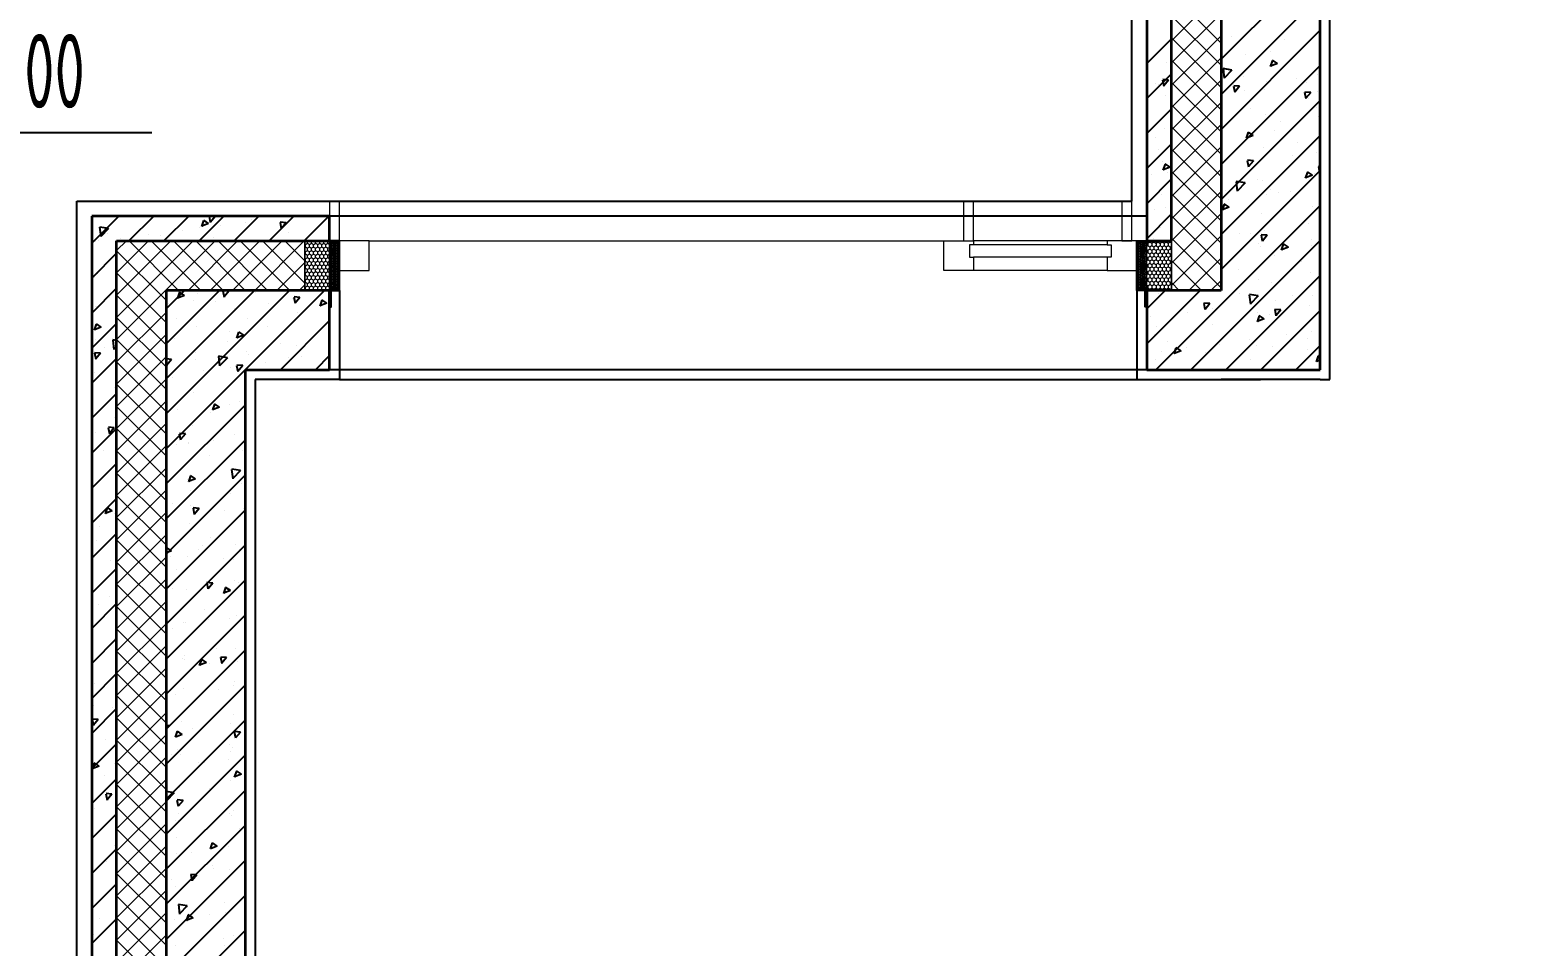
# Model space of a CAD drawing. Header units: inches. Extents: x 143994 to 247866, y 243815 to 272761.
# Drawn here: x 215733 to 218740, y 258982 to 260832 of the extents above; entities that cross this region are included whole.
import ezdxf

# ---------------------------------------------------------------- set-up
doc = ezdxf.new("R2010")
doc.units = ezdxf.units.IN
doc.header["$LTSCALE"] = 1000
doc.header["$MEASUREMENT"] = 0
for name, color, linetype in [('0-建筑1F', 127, 'Continuous'), ('00污水标注', 130, 'Continuous'), ('A-S-face(建筑粉刷线)', 136, 'Continuous'), ('A-Wall-Patn', 255, 'Continuous'), ('PUB_HATCH', 8, 'Continuous')]:
    doc.layers.add(name, color=color, linetype=linetype)
for name, color, linetype, lineweight in [('A-M-Stone', 11, 'Continuous', 15), ('A-Wall', 254, 'Continuous', 35), ('MQ-HZ幕墙绘制', 6, 'Continuous', 13), ('W-保温层', 8, 'Continuous', 13)]:
    doc.layers.add(name, color=color, linetype=linetype, lineweight=lineweight)
doc.styles.add('ECADI', font='hzs.shx', dxfattribs={"width": 0.7, "bigfont": 'hztxt.shx'})

# ---------------------------------------------------------------- blocks, each defined once
blk = doc.blocks.new('144')
at = {"layer": 'MQ-HZ幕墙绘制'}
h = blk.add_hatch(dxfattribs=at)
h.set_pattern_fill('HONEY', color=127, scale=3, angle=-270)
h.set_pattern_definition([(90, (-380789.947, 2375.5446), (-4.124445, 7.14375), [4.7625, -9.525]), (210, (-380789.947, 2375.5446), (-4.124446478, -7.143749147), [4.7625, -9.525]), (150, (-380789.947, 2375.5446), (-8.248891478, 8.53e-07), [-9.525, 4.7625])])
h.paths.add_polyline_path([(631786.9, -379850.3), (631786.9, -379750.3), (631736.9, -379750.3), (631736.9, -379850.3)])
h = blk.add_hatch(dxfattribs=at)
h.set_pattern_fill('HEX', color=127, angle=-360, style=0)
h.set_pattern_definition([(360, (-93.9555, 920.9595), (4e-16, 1.649778), [0.9525, -1.905]), (120, (-93.9555, 920.9595), (-1.4287496586, -0.824889), [0.9525, -1.905]), (60, (-93.003, 920.9595), (-1.4287496586, 0.824889), [0.9525, -1.905])])
h.paths.add_polyline_path([(631786.9, -379753.3), (631786.9, -379847.3), (631803.9, -379847.3), (631803.9, -379753.3)])
h = blk.add_hatch(dxfattribs=at)
h.set_pattern_fill('HEX', color=127, angle=-180, style=0)
h.set_pattern_definition([(180, (633530.8768, -380931.2389), (-6e-16, -1.649778), [0.9525, -1.905]), (300, (633530.8768, -380931.2389), (1.4287497, 0.824889), [0.9525, -1.905]), (240, (633529.9243, -380931.2389), (1.4287497, -0.824889), [0.9525, -1.905])])
h.paths.add_polyline_path([(633436.9, -379753.3), (633436.9, -379847.3), (633419.9, -379847.3), (633419.9, -379753.3)])
h = blk.add_hatch(dxfattribs=at)
h.set_pattern_fill('HONEY', color=127, scale=3, angle=-90)
h.set_pattern_definition([(270, (1014226.8684, -382385.824), (4.124445, -7.14375), [4.7625, -9.525]), (30, (1014226.8684, -382385.824), (4.12444648, 7.143749147), [4.7625, -9.525]), (330, (1014226.8684, -382385.824), (8.24889148, -8.53e-07), [-9.525, 4.7625])])
h.paths.add_polyline_path([(633436.9, -379850.3), (633436.9, -379750.3), (633486.9, -379750.3), (633486.9, -379850.3)])
at = {"layer": 'A-M-Stone', "color": 127}
for p, q in [((633406.9, -379670.3), (633406.9, -377080.3)), ((631276.9, -382530.3), (631276.9, -379670.3)), ((631276.9, -379670.3), (631786.9, -379670.3))]:
    blk.add_line(p, q, dxfattribs=at)
at = {"layer": 'A-S-face(建筑粉刷线)', "color": 127}
for p, q in [((633806.9, -380030.3), (633806.9, -377080.3)), ((631786.9, -380030.3), (631636.9, -380030.3)), ((631636.9, -380030.3), (631636.9, -381650.3)), ((633436.9, -380030.3), (633666.9, -380030.3)), ((633786.9, -380030.3), (633586.9, -380030.3)), ((633786.9, -380030.3), (633806.9, -380030.3))]:
    blk.add_line(p, q, dxfattribs=at)
for points in [[(631806.9, -379850.3), (631806.9, -380030.3), (631786.9, -380030.3)], [(633416.9, -379850.3), (633416.9, -380030.3), (633436.9, -380030.3)]]:
    blk.add_lwpolyline(points, dxfattribs=at)
at = {"layer": 'A-Wall', "color": 127}
for p, q in [((633436.9, -377080.3), (633436.9, -379750.3)), ((633486.9, -379750.3), (633486.9, -377080.3)), ((633586.9, -377080.3), (633586.9, -379850.3)), ((633786.9, -380010.3), (633786.9, -377080.3)), ((631786.9, -379700.3), (631306.9, -379700.3)), ((631306.9, -379700.3), (631306.9, -382530.3)), ((631786.9, -379750.3), (631786.9, -379700.3)), ((631356.9, -379750.3), (631786.9, -379750.3)), ((631356.9, -382530.3), (631356.9, -379750.3)), ((633436.9, -379750.3), (633486.9, -379750.3)), ((631456.9, -379850.3), (631456.9, -382530.3)), ((631786.9, -379850.3), (631456.9, -379850.3)), ((631786.9, -380010.3), (631786.9, -379850.3)), ((633586.9, -379850.3), (633436.9, -379850.3)), ((633436.9, -379850.3), (633436.9, -380010.3)), ((631616.9, -382530.3), (631616.9, -380010.3)), ((631616.9, -380010.3), (631786.9, -380010.3)), ((633436.9, -380010.3), (633786.9, -380010.3))]:
    blk.add_line(p, q, dxfattribs=at)
at = {"layer": 'MQ-HZ幕墙绘制', "color": 127}
for p, q in [((631806.9, -379670.3), (631786.9, -379670.3)), ((631786.9, -379670.3), (631786.9, -379750.3)), ((631806.9, -379750.3), (631806.9, -379670.3)), ((633086.9, -379670.3), (633066.9, -379670.3)), ((633066.9, -379670.3), (633066.9, -379750.3)), ((633086.9, -379750.3), (633086.9, -379670.3)), ((633406.9, -379670.3), (633386.9, -379670.3)), ((633386.9, -379670.3), (633386.9, -379750.3)), ((633406.9, -379750.3), (633406.9, -379670.3)), ((631786.9, -379750.3), (631806.9, -379750.3)), ((631866.9, -379750.3), (631806.9, -379750.3)), ((631806.9, -379750.3), (631806.9, -379810.3)), ((631866.9, -379750.3), (633056.9, -379750.3)), ((631866.9, -379810.3), (631866.9, -379750.3)), ((633026.9, -379810.3), (633026.9, -379750.3)), ((633026.9, -379750.3), (633086.9, -379750.3)), ((633066.9, -379750.3), (633086.9, -379750.3)), ((633086.9, -379758.3), (633078.9, -379758.3)), ((633078.9, -379758.3), (633078.9, -379783.3)), ((633356.9, -379750.3), (633086.9, -379750.3)), ((633086.9, -379750.3), (633086.9, -379758.3)), ((633356.9, -379758.3), (633086.9, -379758.3)), ((633416.9, -379750.3), (633356.9, -379750.3)), ((633356.9, -379750.3), (633356.9, -379758.3)), ((633356.9, -379758.3), (633364.9, -379758.3)), ((633364.9, -379758.3), (633364.9, -379783.3)), ((633386.9, -379750.3), (633406.9, -379750.3)), ((633416.9, -379810.3), (633416.9, -379750.3)), ((633078.9, -379783.3), (633086.9, -379783.3)), ((633356.9, -379783.3), (633086.9, -379783.3)), ((633086.9, -379783.3), (633086.9, -379810.3)), ((633364.9, -379783.3), (633356.9, -379783.3)), ((633356.9, -379783.3), (633356.9, -379810.3)), ((631806.9, -379810.3), (631866.9, -379810.3)), ((633086.9, -379810.3), (633026.9, -379810.3)), ((633356.9, -379810.3), (633086.9, -379810.3)), ((633356.9, -379810.3), (633416.9, -379810.3))]:
    blk.add_line(p, q, dxfattribs=at)
blk.add_lwpolyline([(631806.9, -379670.3), (633066.9, -379670.3)], dxfattribs=at)
for points in [[(631786.9, -379850.3), (631786.9, -379750.3), (631736.9, -379750.3), (631736.9, -379850.3)], [(633436.9, -379850.3), (633436.9, -379750.3), (633486.9, -379750.3), (633486.9, -379850.3)]]:
    blk.add_lwpolyline(points, close=True, dxfattribs=at)
at = {"layer": 'MQ-HZ幕墙绘制', "color": 127, "lineweight": -3}
for points in [[(631806.9, -379850.3), (631806.9, -379750.3), (631789.9, -379750.3), (631789.9, -379750.3), (631786.9, -379750.3), (631786.9, -379753.3), (631803.9, -379753.3), (631803.9, -379847.3), (631786.9, -379847.3), (631786.9, -379883.3), (631789.9, -379883.3), (631789.9, -379850.3), (631806.9, -379850.3)], [(633416.9, -379850.3), (633416.9, -379750.3), (633433.9, -379750.3), (633433.9, -379750.3), (633436.9, -379750.3), (633436.9, -379753.3), (633419.9, -379753.3), (633419.9, -379847.3), (633436.9, -379847.3), (633436.9, -379883.3), (633433.9, -379883.3), (633433.9, -379850.3), (633416.9, -379850.3)]]:
    blk.add_lwpolyline(points, dxfattribs=at)
at = {"layer": 'PUB_HATCH', "color": 127, "linetype": 'Continuous'}
for p, q in [((633786.9, -379183.7), (633586.9, -379383.7)), ((633786.9, -379254.4), (633586.9, -379454.4)), ((633486.9, -379342.3), (633436.9, -379392.3)), ((633786.9, -379325.1), (633586.9, -379525.1)), ((633607.4, -379338.2), (633607.4, -379338.2)), ((633714.1, -379342.7), (633714.1, -379342.7)), ((633636.1, -379374.8), (633636.1, -379374.8)), ((633680.5, -379362.7), (633680.5, -379362.7)), ((633686.2, -379368.2), (633686.2, -379368.2)), ((633784.4, -379347.7), (633784.4, -379347.7)), ((633476.8, -379389.6), (633476.8, -379389.6)), ((633786.9, -379395.9), (633586.9, -379595.9)), ((633590.9, -379402.9), (633593.2, -379421.9)), ((633609, -379405.3), (633591.2, -379402.5)), ((633609, -379405.3), (633593.5, -379421.5)), ((633690.5, -379386), (633686.4, -379398.1)), ((633700.7, -379392.2), (633686.7, -379397.6)), ((633686.9, -379392.7), (633686.9, -379392.7)), ((633700.7, -379392.2), (633690.8, -379385.5)), ((633486.9, -379413), (633436.9, -379463)), ((633453.6, -379432.8), (633453.6, -379432.8)), ((633460.8, -379435.4), (633460.8, -379435.4)), ((633468.8, -379425.1), (633471.1, -379437.6)), ((633481.1, -379425.6), (633469.1, -379424.6)), ((633481.1, -379425.6), (633471.4, -379437.1)), ((633624.5, -379438.2), (633612.6, -379437.1)), ((633632.2, -379417.5), (633632.2, -379417.5)), ((633678.1, -379429.3), (633678.1, -379429.3)), ((633738.9, -379422), (633738.9, -379422)), ((633759.8, -379430.4), (633759.8, -379430.4)), ((633782, -379414.3), (633782, -379414.3)), ((633474.4, -379456.2), (633474.4, -379456.2)), ((633786.9, -379466.6), (633586.9, -379666.6)), ((633612.3, -379437.6), (633614.6, -379450.2)), ((633624.5, -379438.2), (633614.9, -379449.7)), ((633633.5, -379447.1), (633633.5, -379447.1)), ((633674.3, -379444.4), (633674.3, -379444.4)), ((633755.7, -379450.2), (633758, -379462.7)), ((633768, -379450.7), (633756, -379449.7)), ((633768, -379450.7), (633758.3, -379462.2)), ((633763.2, -379462.7), (633763.2, -379462.7)), ((633781.1, -379448.9), (633781.1, -379448.9)), ((633486.9, -379483.7), (633436.9, -379533.7)), ((633646.6, -379482.7), (633646.6, -379482.7)), ((633675.7, -379495.9), (633675.7, -379495.9)), ((633779.6, -379480.9), (633779.6, -379480.9)), ((633472, -379522.8), (633472, -379522.8)), ((633694.5, -379526.7), (633694.5, -379526.7)), ((633707.2, -379509.3), (633707.2, -379509.3)), ((633783, -379499.3), (633783, -379499.3)), ((633486.9, -379554.4), (633436.9, -379604.4)), ((633455.1, -379542.5), (633455.1, -379542.5)), ((633786.9, -379537.3), (633586.9, -379737.3)), ((633635.4, -379546.6), (633635.4, -379546.6)), ((633641.8, -379531), (633637.8, -379543.1)), ((633652.1, -379537.2), (633638.1, -379542.6)), ((633652.1, -379537.2), (633642.1, -379530.5)), ((633742.1, -379551.1), (633742.1, -379551.1)), ((633777.1, -379547.5), (633777.1, -379547.5)), ((633461.3, -379566.7), (633461.3, -379566.7)), ((633652.3, -379588.6), (633640.3, -379587.6)), ((633673.3, -379562.5), (633673.3, -379562.5)), ((633730.4, -379578.2), (633730.4, -379578.2)), ((633780.4, -379571.6), (633780.4, -379571.6)), ((633446.7, -379616.9), (633446.7, -379616.9)), ((633469.5, -379589.3), (633469.5, -379589.3)), ((633473.8, -379595.5), (633469.7, -379607.6)), ((633484, -379601.7), (633470, -379607.1)), ((633484, -379601.7), (633474.1, -379595)), ((633478.2, -379611.4), (633478.2, -379611.4)), ((633786.9, -379608), (633586.9, -379808)), ((633640, -379588.1), (633642.3, -379600.6)), ((633652.3, -379588.6), (633642.6, -379600.1)), ((633654.6, -379588.2), (633654.6, -379588.2)), ((633761.2, -379611.5), (633757.1, -379623.6)), ((633771.4, -379617.8), (633761.5, -379611.1)), ((633774.7, -379614), (633774.7, -379614)), ((633783.5, -379600.6), (633785.8, -379613.1)), ((633786.9, -379600.4), (633783.8, -379600.1)), ((633786.9, -379611.7), (633786.1, -379612.7)), ((633486.9, -379625.1), (633436.9, -379675.1)), ((633617.5, -379630.8), (633619.7, -379649.8)), ((633635.6, -379633.2), (633617.8, -379630.5)), ((633635.6, -379633.2), (633620, -379649.5)), ((633660.2, -379625.9), (633660.2, -379625.9)), ((633670.8, -379629), (633670.8, -379629)), ((633686.3, -379646), (633686.3, -379646)), ((633771.4, -379617.8), (633757.4, -379623.1)), ((633766.9, -379630.4), (633766.9, -379630.4)), ((633467.1, -379655.9), (633467.1, -379655.9)), ((633593.2, -379676.1), (633589.1, -379688.1)), ((633603.4, -379682.3), (633593.5, -379675.6)), ((633595.6, -379648.3), (633595.6, -379648.3)), ((633602, -379667.1), (633602, -379667.1)), ((633677.8, -379657.1), (633677.8, -379657.1)), ((633702.4, -379652.8), (633702.4, -379652.8)), ((633727.8, -379650.5), (633727.8, -379650.5)), ((631361.2, -379700.3), (631306.9, -379754.5)), ((631431.9, -379700.3), (631381.9, -379750.3)), ((631402.5, -379700.3), (631402.6, -379700.7)), ((631502.6, -379700.3), (631452.6, -379750.3)), ((631573.3, -379700.3), (631523.3, -379750.3)), ((631543.8, -379700.7), (631546.1, -379713.2)), ((631556, -379701.2), (631545.1, -379700.3)), ((631556, -379701.2), (631546.4, -379712.7)), ((631644, -379700.3), (631594, -379750.3)), ((631628.9, -379707.5), (631628.9, -379707.5)), ((631714.7, -379700.3), (631664.7, -379750.3)), ((631785.4, -379700.3), (631735.4, -379750.3)), ((633486.9, -379695.9), (633436.9, -379745.9)), ((633453, -379686), (633453, -379686)), ((633786.9, -379678.7), (633455.3, -380010.3)), ((633475.7, -379683.7), (633475.7, -379683.7)), ((633603.4, -379682.3), (633589.4, -379687.6)), ((633668.4, -379695.6), (633668.4, -379695.6)), ((633772.3, -379680.6), (633772.3, -379680.6)), ((631322.6, -379722.5), (631324.8, -379741.5)), ((631340.7, -379724.9), (631322.9, -379722.2)), ((631340.7, -379724.9), (631325.1, -379741.2)), ((631339.4, -379735), (631339.4, -379735)), ((631422.3, -379736.5), (631422.3, -379736.5)), ((631490.7, -379729.2), (631490.7, -379729.2)), ((631525, -379722.5), (631525, -379722.5)), ((631532.5, -379709), (631528.5, -379721)), ((631542.8, -379715.2), (631528.8, -379720.6)), ((631542.8, -379715.2), (631532.8, -379708.5)), ((631566.5, -379719.2), (631566.5, -379719.2)), ((631616.5, -379712.6), (631616.5, -379712.6)), ((631687.2, -379713.2), (631689.5, -379725.8)), ((631699.4, -379713.8), (631687.5, -379712.7)), ((631699.4, -379713.8), (631689.8, -379725.3)), ((631704, -379733.1), (631704, -379733.1)), ((633464.7, -379722.5), (633464.7, -379722.5)), ((633625.1, -379736), (633625.1, -379736)), ((633646, -379736), (633646, -379736)), ((633675.2, -379729.4), (633675.2, -379729.4)), ((633762.7, -379716), (633762.7, -379716)), ((631314.3, -379752.4), (631314.3, -379752.4)), ((631321.3, -379749.4), (631321.3, -379749.4)), ((631364.4, -379745.8), (631364.4, -379745.8)), ((631446.2, -379739.5), (631446.2, -379739.5)), ((631552.9, -379744.1), (631552.9, -379744.1)), ((631659.7, -379748.6), (631659.7, -379748.6)), ((633449.9, -379745.9), (633449.9, -379745.9)), ((633786.9, -379749.4), (633526.1, -380010.3)), ((633663.4, -379755), (633663.4, -379755)), ((633666, -379762.2), (633666, -379762.2)), ((633667.8, -379738.5), (633670.1, -379751)), ((633680, -379739), (633668.1, -379738)), ((633680, -379739), (633670.4, -379750.5)), ((633712.5, -379756.6), (633708.5, -379768.7)), ((633722.8, -379762.8), (633708.8, -379768.2)), ((633722.8, -379762.8), (633712.8, -379756.1)), ((633769.8, -379747.2), (633769.8, -379747.2)), ((633770.2, -379759.5), (633770.2, -379759.5)), ((631356.9, -379775.2), (631306.9, -379825.2)), ((631354.1, -379793.1), (631354.1, -379793.1)), ((633693.9, -379779.9), (633693.9, -379779.9)), ((633748.9, -379791.7), (633748.9, -379791.7)), ((631311.8, -379824.7), (631311.8, -379824.7)), ((631318.9, -379815.9), (631318.9, -379815.9)), ((633786.9, -379820.1), (633596.8, -380010.3)), ((633622.6, -379808.3), (633622.6, -379808.3)), ((633767.4, -379813.8), (633767.4, -379813.8)), ((631356.9, -379846), (631306.9, -379896)), ((631776.9, -379850.3), (631456.9, -380170.2)), ((631706.2, -379850.3), (631456.9, -380099.5)), ((631635.4, -379850.3), (631456.9, -380028.8)), ((631564.7, -379850.3), (631456.9, -379958.1)), ((631494, -379850.3), (631456.9, -379887.4)), ((631483.9, -379854), (631479.8, -379866.1)), ((631494.1, -379860.2), (631484.1, -379853.5)), ((631520.1, -379855.6), (631520.1, -379855.6)), ((631571.5, -379851.1), (631573.8, -379863.7)), ((631583.7, -379851.7), (631571.8, -379850.6)), ((631583.7, -379851.7), (631574.1, -379863.2)), ((631637.6, -379853.7), (631637.6, -379853.7)), ((633544.6, -379850.3), (633436.9, -379958)), ((633473.9, -379850.3), (633436.9, -379887.3)), ((633459.8, -379855.7), (633459.8, -379855.7)), ((633516.9, -379852.1), (633516.9, -379852.1)), ((633623.6, -379856.6), (633623.6, -379856.6)), ((633663.5, -379828.8), (633663.5, -379828.8)), ((633688.2, -379834.3), (633688.2, -379834.3)), ((631313.9, -379883.2), (631313.9, -379883.2)), ((631316.4, -379882.5), (631316.4, -379882.5)), ((631342.6, -379864.1), (631342.6, -379864.1)), ((631461.2, -379877), (631461.2, -379877)), ((631494.1, -379860.2), (631480.1, -379865.6)), ((631511.3, -379870.4), (631511.3, -379870.4)), ((631556.1, -379873.1), (631556.1, -379873.1)), ((631595.1, -379887), (631595.1, -379887)), ((631662.9, -379877.6), (631662.9, -379877.6)), ((631711.7, -379867), (631711.7, -379867)), ((631715, -379863.7), (631717.3, -379876.2)), ((631727.2, -379864.2), (631715.2, -379863.2)), ((631727.2, -379864.2), (631717.6, -379875.7)), ((631771.3, -379870), (631767.2, -379882.1)), ((631781.5, -379876.2), (631767.5, -379881.6)), ((631769.7, -379882.1), (631769.7, -379882.1)), ((631781.5, -379876.2), (631771.6, -379869.5)), ((633552.1, -379876.4), (633554.4, -379888.9)), ((633564.3, -379876.9), (633552.4, -379875.9)), ((633564.3, -379876.9), (633554.7, -379888.4)), ((633570, -379887.2), (633570, -379887.2)), ((633644, -379858.8), (633646.2, -379877.7)), ((633662.1, -379861.2), (633644.3, -379858.4)), ((633662.1, -379861.2), (633646.5, -379877.4)), ((633696.3, -379870.5), (633696.3, -379870.5)), ((633730.4, -379861.1), (633730.4, -379861.1)), ((633765, -379880.4), (633765, -379880.4)), ((633772, -379860.6), (633772, -379860.6)), ((631356.9, -379916.7), (631306.9, -379966.7)), ((631326, -379924.7), (631316.1, -379918)), ((631478.4, -379907.1), (631478.4, -379907.1)), ((631621.6, -379907.2), (631621.6, -379907.2)), ((631786.9, -379910.9), (631687.6, -380010.3)), ((631710.8, -379916.1), (631710.8, -379916.1)), ((631722.6, -379894.4), (631722.6, -379894.4)), ((633444.2, -379903.7), (633444.2, -379903.7)), ((633519.9, -379893.8), (633519.9, -379893.8)), ((633558.4, -379909.4), (633558.4, -379909.4)), ((633663.9, -379901.6), (633659.8, -379913.7)), ((633674.1, -379907.8), (633660.1, -379913.2)), ((633661.1, -379895.4), (633661.1, -379895.4)), ((633674.1, -379907.8), (633664.2, -379901.1)), ((633786.9, -379890.8), (633667.5, -380010.3)), ((633685.7, -379899.2), (633685.7, -379899.2)), ((633695.5, -379888.9), (633697.8, -379901.5)), ((633707.8, -379889.5), (633695.8, -379888.4)), ((633707.8, -379889.5), (633698.1, -379901)), ((631315.8, -379918.5), (631311.8, -379930.6)), ((631326, -379924.7), (631312, -379930.1)), ((631474.2, -379947.9), (631474.2, -379947.9)), ((631517.7, -379922.2), (631517.7, -379922.2)), ((631585, -379932.6), (631585, -379932.6)), ((631603.2, -379934.5), (631599.2, -379946.6)), ((631613.5, -379940.7), (631599.5, -379946.1)), ((631613.5, -379940.7), (631603.5, -379934)), ((631660.8, -379922.7), (631660.8, -379922.7)), ((633452.4, -379939.3), (633452.4, -379939.3)), ((633457.4, -379922.2), (633457.4, -379922.2)), ((633569.1, -379919.3), (633569.1, -379919.3)), ((633719.4, -379939.4), (633719.4, -379939.4)), ((633762.5, -379946.9), (633762.5, -379946.9)), ((633769.5, -379932.9), (633769.5, -379932.9)), ((631312.3, -379976.5), (631314.7, -379989)), ((631324.6, -379977), (631312.6, -379976)), ((631314, -379949.1), (631314, -379949.1)), ((631324.6, -379977), (631315, -379988.5)), ((631332.9, -379965.8), (631332.9, -379965.8)), ((631349.1, -379950.5), (631351.3, -379969.5)), ((631356.9, -379951.3), (631349.4, -379950.1)), ((631356.9, -379963.5), (631351.6, -379969.1)), ((631458.7, -379949.3), (631458.7, -379949.3)), ((631516.4, -379974.8), (631516.4, -379974.8)), ((631580.9, -379952.4), (631580.9, -379952.4)), ((631619.2, -379973.8), (631619.2, -379973.8)), ((631687.7, -379956.9), (631687.7, -379956.9)), ((631720.2, -379961), (631720.2, -379961)), ((631784.5, -379978.3), (631784.5, -379978.3)), ((633467.3, -379972.6), (633467.3, -379972.6)), ((633477.9, -379954.3), (633477.9, -379954.3)), ((633495.8, -379966.1), (633491.8, -379978.2)), ((633506.1, -379972.3), (633492.1, -379977.7)), ((633506.1, -379972.3), (633496.1, -379965.6)), ((633517.4, -379966.1), (633517.4, -379966.1)), ((633556, -379976), (633556, -379976)), ((633584.7, -379958.8), (633584.7, -379958.8)), ((633643.7, -379949.4), (633643.7, -379949.4)), ((633658.7, -379961.9), (633658.7, -379961.9)), ((633691.4, -379963.3), (633691.4, -379963.3)), ((633786.9, -379961.5), (633738.2, -380010.3)), ((633762.1, -379969.2), (633762.1, -379969.2)), ((631356.9, -379987.4), (631306.9, -380037.4)), ((631468, -379989.6), (631456.9, -379988.6)), ((631456.9, -379995.1), (631458.1, -380001.5)), ((631468, -379989.6), (631458.4, -380001)), ((631515.3, -379988.8), (631515.3, -379988.8)), ((631562.5, -379983.6), (631564.7, -380002.6)), ((631580.6, -379986), (631562.8, -379983.2)), ((631580.6, -379986), (631565, -380002.2)), ((631586.8, -380006.4), (631586.8, -380006.4)), ((631599.3, -380001.6), (631601.6, -380014.1)), ((631611.5, -380002.1), (631599.5, -380001.1)), ((631611.5, -380002.1), (631601.9, -380013.6)), ((631608.1, -380001.5), (631608.1, -380001.5)), ((631623.1, -379979.3), (631623.1, -379979.3)), ((631658.2, -379994.9), (631658.2, -379994.9)), ((631703.4, -379986.3), (631703.4, -379986.3)), ((631729.9, -379983.8), (631729.9, -379983.8)), ((631786.9, -379981.6), (631758.3, -380010.3)), ((633455, -379988.8), (633455, -379988.8)), ((633645.4, -379989.3), (633645.4, -379989.3)), ((633783.3, -379982.1), (633779.2, -379994.2)), ((633786.9, -379990.9), (633779.5, -379993.7)), ((633786.9, -379983.9), (633783.6, -379981.6)), ((631311.6, -380015.7), (631311.6, -380015.7)), ((631356, -380034.7), (631356, -380034.7)), ((631470.2, -380026.4), (631470.2, -380026.4)), ((631532.4, -380011.5), (631532.4, -380011.5)), ((633528.8, -380009.3), (633528.8, -380009.3)), ((631356.9, -380058.1), (631306.9, -380108.1)), ((631353.5, -380046.4), (631353.5, -380046.4)), ((631512.9, -380055.4), (631512.9, -380055.4)), ((631616.7, -380040.4), (631616.7, -380040.4)), ((631309.1, -380082.2), (631309.1, -380082.2)), ((631616.9, -380080.9), (631456.9, -380240.9)), ((631477.4, -380077), (631477.4, -380077)), ((631479.8, -380090.4), (631479.8, -380090.4)), ((631546.6, -380096.4), (631546.6, -380096.4)), ((631554.6, -380079.5), (631550.5, -380091.6)), ((631564.8, -380085.8), (631550.8, -380091.1)), ((631564.8, -380085.8), (631554.9, -380079.1)), ((631555.5, -380080.4), (631555.5, -380080.4)), ((631584.2, -380081.5), (631584.2, -380081.5)), ((631605.6, -380073.8), (631605.6, -380073.8)), ((631356.9, -380128.8), (631306.9, -380178.8)), ((631340.1, -380126.9), (631342.4, -380139.4)), ((631352.3, -380127.4), (631340.4, -380126.4)), ((631352.3, -380127.4), (631342.7, -380138.9)), ((631353.5, -380107), (631353.5, -380107)), ((631510.4, -380121.9), (631510.4, -380121.9)), ((631614.3, -380106.9), (631614.3, -380106.9)), ((631313.3, -380136.4), (631313.3, -380136.4)), ((631616.9, -380151.6), (631456.9, -380311.6)), ((631483.5, -380139.4), (631485.9, -380152)), ((631495.8, -380140), (631483.8, -380138.9)), ((631495.8, -380140), (631486.2, -380151.5)), ((631502.2, -380156.3), (631502.2, -380156.3)), ((631553, -380152.7), (631553, -380152.7)), ((631594.5, -380140.3), (631594.5, -380140.3)), ((631330.9, -380174.1), (631330.9, -380174.1)), ((631477.8, -380160.3), (631477.8, -380160.3)), ((631502.9, -380159.3), (631502.9, -380159.3)), ((631508, -380188.5), (631508, -380188.5)), ((631544.4, -380183.2), (631544.4, -380183.2)), ((631609, -380160.8), (631609, -380160.8)), ((631611.9, -380173.5), (631611.9, -380173.5)), ((631356.9, -380199.5), (631306.9, -380249.5)), ((631589, -380211.5), (631591.3, -380230.5)), ((631607.1, -380213.9), (631589.3, -380211.1)), ((631607.1, -380213.9), (631591.6, -380230.1)), ((631616.9, -380222.4), (631456.9, -380382.4)), ((631500.4, -380231.6), (631500.4, -380231.6)), ((631505.9, -380224.6), (631501.9, -380236.7)), ((631516.1, -380230.8), (631502.1, -380236.2)), ((631516.1, -380230.8), (631506.2, -380224.1)), ((631609.4, -380240.1), (631609.4, -380240.1)), ((631356.9, -380270.2), (631306.9, -380320.2)), ((631505.6, -380255.1), (631505.6, -380255.1)), ((631586.2, -380259.6), (631586.2, -380259.6)), ((631337.9, -380289.1), (631333.8, -380301.2)), ((631348.1, -380295.3), (631334.1, -380300.7)), ((631348.1, -380295.3), (631338.2, -380288.6)), ((631352.9, -380299.7), (631352.9, -380299.7)), ((631616.9, -380293.1), (631456.9, -380453.1)), ((631469.6, -380279.6), (631469.6, -380279.6)), ((631505.4, -380285.4), (631505.4, -380285.4)), ((631511.3, -380289.9), (631513.6, -380302.4)), ((631523.5, -380290.4), (631511.6, -380289.4)), ((631523.5, -380290.4), (631513.9, -380301.9)), ((631574.1, -380293.8), (631574.1, -380293.8)), ((631607, -380306.7), (631607, -380306.7)), ((631612.2, -380289.9), (631612.2, -380289.9)), ((631321.9, -380327), (631321.9, -380327)), ((631503.1, -380321.7), (631503.1, -380321.7)), ((631356.9, -380340.9), (631306.9, -380390.9)), ((631316.7, -380355.6), (631316.7, -380355.6)), ((631616.9, -380363.8), (631456.9, -380523.8)), ((631467.5, -380375.8), (631457.5, -380369.1)), ((631530.2, -380364.7), (631530.2, -380364.7)), ((631546, -380349.6), (631546, -380349.6)), ((631597.2, -380362.8), (631597.2, -380362.8)), ((631312.7, -380389.7), (631312.7, -380389.7)), ((631345.1, -380395.9), (631345.1, -380395.9)), ((631457.2, -380369.6), (631456.9, -380370.6)), ((631467.5, -380375.8), (631456.9, -380379.9)), ((631465.6, -380387), (631465.6, -380387)), ((631500.7, -380388.3), (631500.7, -380388.3)), ((631521.5, -380372.7), (631521.5, -380372.7)), ((631572.4, -380391.5), (631572.4, -380391.5)), ((631593.9, -380393.5), (631593.9, -380393.5)), ((631604.6, -380373.3), (631604.6, -380373.3)), ((631356.9, -380411.6), (631306.9, -380461.6)), ((631477.2, -380413.6), (631477.2, -380413.6)), ((631616.9, -380434.5), (631456.9, -380594.5)), ((631468.8, -380451.6), (631468.8, -380451.6)), ((631498.3, -380454.8), (631498.3, -380454.8)), ((631539, -380440.3), (631541.4, -380452.9)), ((631551.3, -380440.9), (631539.3, -380439.8)), ((631551.3, -380440.9), (631541.7, -380452.4)), ((631544.6, -380441.6), (631544.6, -380441.6)), ((631576.6, -380450.1), (631572.6, -380462.2)), ((631586.9, -380456.3), (631572.9, -380461.7)), ((631586.9, -380456.3), (631576.9, -380449.6)), ((631594.7, -380435), (631594.7, -380435)), ((631602.1, -380439.8), (631602.1, -380439.8)), ((631615.6, -380439.4), (631616.9, -380451.1)), ((631616.9, -380439.2), (631615.9, -380439.1)), ((631356.9, -380482.4), (631306.9, -380532.4)), ((631319.9, -380484.7), (631319.9, -380484.7)), ((631342.5, -380468.2), (631342.5, -380468.2)), ((631616.9, -380505.2), (631456.9, -380665.2)), ((631533.5, -380493.7), (631533.5, -380493.7)), ((631542, -380513.9), (631542, -380513.9)), ((631585.6, -380512.9), (631585.6, -380512.9)), ((631599.7, -380506.4), (631599.7, -380506.4)), ((631469, -380532.9), (631469, -380532.9)), ((631492, -380520.5), (631492, -380520.5)), ((631495.8, -380521.4), (631495.8, -380521.4)), ((631356.9, -380553.1), (631306.9, -380603.1)), ((631344.7, -380564), (631344.7, -380564)), ((631352.4, -380552.9), (631352.4, -380552.9)), ((631616.9, -380575.9), (631456.9, -380735.9)), ((631558.3, -380573), (631558.3, -380573)), ((631597.3, -380573), (631597.3, -380573)), ((631615.7, -380576.2), (631615.7, -380576.2)), ((631489.4, -380592.8), (631489.4, -380592.8)), ((631493.4, -380588), (631493.4, -380588)), ((631493.7, -380595.4), (631493.7, -380595.4)), ((631528, -380595.2), (631523.9, -380607.2)), ((631538.2, -380601.4), (631524.2, -380606.8)), ((631538.2, -380601.4), (631528.3, -380594.7)), ((631545.4, -380602.9), (631545.4, -380602.9)), ((631566.8, -380590.8), (631569.1, -380603.3)), ((631579, -380591.3), (631567.1, -380590.3)), ((631579, -380591.3), (631569.4, -380602.8)), ((631600.4, -380599.9), (631600.4, -380599.9)), ((631356.9, -380623.8), (631306.9, -380673.8)), ((631594.8, -380639.6), (631594.8, -380639.6)), ((631312.1, -380642.9), (631312.1, -380642.9)), ((631356.9, -380668.6), (631355.9, -380671.8)), ((631616.9, -380646.6), (631456.9, -380806.6)), ((631476.7, -380666.8), (631476.7, -380666.8)), ((631491, -380654.6), (631491, -380654.6)), ((631563.1, -380655.1), (631563.1, -380655.1)), ((631593.3, -380646.8), (631593.3, -380646.8)), ((631356.9, -380694.5), (631306.9, -380744.5)), ((631311, -380688.3), (631311, -380688.3)), ((631348, -380693.1), (631348, -380693.1)), ((631356.9, -380671), (631356.2, -380671.3)), ((631307.6, -380716.1), (631310, -380728.6)), ((631319.9, -380716.6), (631307.9, -380715.6)), ((631319.9, -380716.6), (631310.3, -380728.1)), ((631616.9, -380717.3), (631456.9, -380877.3)), ((631463.3, -380729.2), (631456.9, -380728.6)), ((631463.3, -380729.2), (631456.9, -380736.9)), ((631488.5, -380721.1), (631488.5, -380721.1)), ((631561.5, -380702.1), (631561.5, -380702.1)), ((631586.3, -380724), (631586.3, -380724)), ((631592.4, -380706.2), (631592.4, -380706.2)), ((631334.1, -380757.2), (631334.1, -380757.2)), ((631479.3, -380740.2), (631475.2, -380752.3)), ((631489.5, -380746.4), (631475.5, -380751.8)), ((631489.5, -380746.4), (631479.6, -380739.7)), ((631510.5, -380733.9), (631510.5, -380733.9)), ((631594.6, -380741.2), (631596.9, -380753.7)), ((631606.8, -380741.7), (631594.8, -380740.7)), ((631606.8, -380741.7), (631597.2, -380753.2)), ((631356.9, -380765.2), (631306.9, -380815.2)), ((631616.9, -380788), (631456.9, -380948)), ((631468.4, -380786.2), (631468.4, -380786.2)), ((631479.5, -380776.9), (631479.5, -380776.9)), ((631486.1, -380787.7), (631486.1, -380787.7)), ((631585, -380766.1), (631585, -380766.1)), ((631586.3, -380781.4), (631586.3, -380781.4)), ((631590, -380772.7), (631590, -380772.7)), ((631311.3, -380804.7), (631307.2, -380816.8)), ((631321.5, -380810.9), (631307.5, -380816.3)), ((631308.2, -380794.7), (631308.2, -380794.7)), ((631321.5, -380810.9), (631311.5, -380804.2)), ((631351.8, -380806.2), (631351.8, -380806.2)), ((631457.9, -380812.8), (631457.9, -380812.8)), ((631521.7, -380803.8), (631521.7, -380803.8)), ((631533.6, -380802.9), (631533.6, -380802.9)), ((631583.7, -380796.3), (631583.7, -380796.3)), ((631608.9, -380826.9), (631599, -380820.2)), ((631356.9, -380835.9), (631306.9, -380885.9)), ((631331.6, -380829.5), (631331.6, -380829.5)), ((631587.5, -380839.3), (631587.5, -380839.3)), ((631598.7, -380820.7), (631594.6, -380832.8)), ((631608.9, -380826.9), (631594.9, -380832.3)), ((631335.4, -380866.5), (631337.7, -380879.1)), ((631347.6, -380867.1), (631335.7, -380866)), ((631347.6, -380867.1), (631338, -380878.6)), ((631616.9, -380858.8), (631456.9, -381018.8)), ((631473.2, -380864.6), (631456.9, -380862)), ((631456.9, -380877.5), (631457.4, -380881.2)), ((631473.2, -380864.6), (631457.7, -380880.8)), ((631478.8, -380879.1), (631481.2, -380891.6)), ((631491.1, -380879.6), (631479.1, -380878.6)), ((631491.1, -380879.6), (631481.5, -380891.1)), ((631483.7, -380854.3), (631483.7, -380854.3)), ((631531.1, -380875.1), (631531.1, -380875.1)), ((631544.8, -380856.2), (631544.8, -380856.2)), ((631356.9, -380906.6), (631306.9, -380956.6)), ((631311.5, -380896.2), (631311.5, -380896.2)), ((631481, -380881.7), (631481, -380881.7)), ((631482.8, -380906), (631482.8, -380906)), ((631585.1, -380905.9), (631585.1, -380905.9)), ((631589.5, -380910.5), (631589.5, -380910.5)), ((631592.7, -380900.1), (631592.7, -380900.1)), ((631616.9, -380929.5), (631456.9, -381089.5)), ((631476.1, -380920.1), (631476.1, -380920.1)), ((631481.2, -380920.9), (631481.2, -380920.9)), ((631604.8, -380937.4), (631604.8, -380937.4)), ((631352.7, -380970.6), (631352.7, -380970.6)), ((631478.5, -380954), (631478.5, -380954)), ((631550, -380965.7), (631546, -380977.8)), ((631560.3, -380972), (631550.3, -380965.2)), ((631356.9, -380977.3), (631306.9, -381027.3)), ((631616.9, -381000.2), (631456.9, -381160.2)), ((631478.8, -380987.5), (631478.8, -380987.5)), ((631507.6, -380985.3), (631507.6, -380985.3)), ((631560.3, -380972), (631546.3, -380977.3)), ((631582.7, -380972.5), (631582.7, -380972.5)), ((631614.3, -380989.8), (631614.3, -380989.8)), ((631336.2, -381003.1), (631336.2, -381003.1)), ((631506.6, -381029.5), (631508.9, -381042.1)), ((631518.8, -381030.1), (631506.9, -381029)), ((631518.8, -381030.1), (631509.2, -381041.6)), ((631549.7, -381012.1), (631549.7, -381012.1)), ((631552.2, -381016.3), (631552.2, -381016.3)), ((631584.4, -381019.4), (631584.4, -381019.4)), ((631356.9, -381048), (631306.9, -381098)), ((631351.2, -381059.4), (631351.2, -381059.4)), ((631467.8, -381039.4), (631467.8, -381039.4)), ((631476.4, -381054), (631476.4, -381054)), ((631580.3, -381039), (631580.3, -381039)), ((631616.9, -381070.9), (631456.9, -381230.9)), ((631481.7, -381090.1), (631483.9, -381109.1)), ((631499.7, -381092.5), (631482, -381089.7)), ((631575.3, -381085.2), (631575.3, -381085.2)), ((631356.9, -381118.8), (631306.9, -381168.8)), ((631323.2, -381118.4), (631323.2, -381118.4)), ((631473.9, -381120.6), (631473.9, -381120.6)), ((631499.7, -381092.5), (631484.2, -381108.7)), ((631501.4, -381110.8), (631497.3, -381122.9)), ((631511.6, -381117), (631497.6, -381122.4)), ((631499.6, -381095.2), (631499.6, -381095.2)), ((631511.6, -381117), (631501.6, -381110.3)), ((631510.8, -381114.3), (631510.8, -381114.3)), ((631544.2, -381109.4), (631544.2, -381109.4)), ((631577.8, -381105.6), (631577.8, -381105.6)), ((631310.9, -381149.5), (631310.9, -381149.5)), ((631616.9, -381141.6), (631456.9, -381301.6)), ((631475.5, -381173.3), (631475.5, -381173.3)), ((631522.7, -381164.1), (631522.7, -381164.1)), ((631572.8, -381157.5), (631572.8, -381157.5)), ((631575.4, -381172.2), (631575.4, -381172.2)), ((631592.1, -381153.3), (631592.1, -381153.3))]:
    blk.add_line(p, q, dxfattribs=at)
at = {"layer": 'PUB_HATCH', "color": 127}
for p, q in [((633086.9, -379670.3), (633386.9, -379670.3)), ((631806.9, -380030.3), (633416.9, -380030.3))]:
    blk.add_line(p, q, dxfattribs=at)
at = {"layer": 'W-保温层', "color": 127}
for p, q in [((633486.9, -379850.3), (633486.9, -377130.3)), ((633586.9, -377130.3), (633586.9, -379850.3)), ((631736.9, -379750.3), (631356.9, -379750.3)), ((631356.9, -379750.3), (631356.9, -382480.3)), ((631736.9, -379850.3), (631736.9, -379750.3)), ((631456.9, -382480.3), (631456.9, -379850.3)), ((631456.9, -379850.3), (631736.9, -379850.3)), ((633586.9, -379850.3), (633486.9, -379850.3))]:
    blk.add_line(p, q, dxfattribs=at)
at = {"layer": 'W-保温层', "color": 127, "linetype": 'Continuous'}
for p, q in [((633586.9, -379246.2), (633486.9, -379346.2)), ((633486.9, -379250.8), (633586.9, -379350.8)), ((633586.9, -379291.1), (633486.9, -379391.1)), ((633486.9, -379295.7), (633586.9, -379395.7)), ((633586.9, -379336), (633486.9, -379436)), ((633486.9, -379340.6), (633586.9, -379440.6)), ((633586.9, -379380.9), (633486.9, -379480.9)), ((633486.9, -379385.5), (633586.9, -379485.5)), ((633586.9, -379425.8), (633486.9, -379525.8)), ((633486.9, -379430.4), (633586.9, -379530.4)), ((633586.9, -379470.7), (633486.9, -379570.7)), ((633486.9, -379475.3), (633586.9, -379575.3)), ((633586.9, -379515.6), (633486.9, -379615.6)), ((633486.9, -379520.2), (633586.9, -379620.2)), ((633586.9, -379560.5), (633486.9, -379660.5)), ((633486.9, -379565.1), (633586.9, -379665.1)), ((633586.9, -379605.4), (633486.9, -379705.4)), ((633486.9, -379610), (633586.9, -379710)), ((633586.9, -379650.3), (633486.9, -379750.3)), ((633486.9, -379654.9), (633586.9, -379754.9)), ((633586.9, -379695.2), (633486.9, -379795.2)), ((633486.9, -379699.8), (633586.9, -379799.8)), ((631556.2, -379750.3), (631356.9, -379949.6)), ((631511.3, -379750.3), (631356.9, -379904.6)), ((631466.4, -379750.3), (631356.9, -379859.7)), ((631421.5, -379750.3), (631356.9, -379814.8)), ((631376.6, -379750.3), (631356.9, -379769.9)), ((631382.1, -379750.3), (631482.1, -379850.3)), ((631427, -379750.3), (631527, -379850.3)), ((631471.9, -379750.3), (631571.9, -379850.3)), ((631601.1, -379750.3), (631501.1, -379850.3)), ((631516.8, -379750.3), (631616.8, -379850.3)), ((631646, -379750.3), (631546, -379850.3)), ((631561.7, -379750.3), (631661.7, -379850.3)), ((631690.9, -379750.3), (631590.9, -379850.3)), ((631606.6, -379750.3), (631706.6, -379850.3)), ((631735.8, -379750.3), (631635.8, -379850.3)), ((631651.5, -379750.3), (631736.9, -379835.7)), ((631696.4, -379750.3), (631736.9, -379790.8)), ((633586.9, -379740.1), (633486.9, -379840.1)), ((633486.9, -379744.7), (633586.9, -379844.7)), ((631356.9, -379770), (631456.9, -379870)), ((631736.9, -379794.1), (631680.7, -379850.3)), ((633486.9, -379789.6), (633547.6, -379850.3)), ((633586.9, -379785), (633521.7, -379850.3)), ((631356.9, -379814.9), (631456.9, -379914.9)), ((631736.9, -379839), (631725.6, -379850.3)), ((633486.9, -379834.5), (633502.7, -379850.3)), ((633586.9, -379829.9), (633566.6, -379850.3)), ((631356.9, -379859.8), (631456.9, -379959.8)), ((631456.9, -379894.5), (631356.9, -379994.5)), ((631356.9, -379904.7), (631456.9, -380004.7)), ((631456.9, -379939.4), (631356.9, -380039.4)), ((631356.9, -379949.6), (631456.9, -380049.6)), ((631456.9, -379984.3), (631356.9, -380084.3)), ((631356.9, -379994.5), (631456.9, -380094.5)), ((631456.9, -380029.2), (631356.9, -380129.2)), ((631356.9, -380039.4), (631456.9, -380139.4)), ((631456.9, -380074.1), (631356.9, -380174.1)), ((631356.9, -380084.3), (631456.9, -380184.3)), ((631456.9, -380119), (631356.9, -380219)), ((631356.9, -380129.2), (631456.9, -380229.2)), ((631456.9, -380163.9), (631356.9, -380263.9)), ((631356.9, -380174.1), (631456.9, -380274.1)), ((631456.9, -380208.8), (631356.9, -380308.8)), ((631356.9, -380219), (631456.9, -380319)), ((631456.9, -380253.7), (631356.9, -380353.7)), ((631356.9, -380263.9), (631456.9, -380363.9)), ((631456.9, -380298.6), (631356.9, -380398.6)), ((631356.9, -380308.8), (631456.9, -380408.8)), ((631456.9, -380343.5), (631356.9, -380443.5)), ((631356.9, -380353.7), (631456.9, -380453.7)), ((631456.9, -380388.4), (631356.9, -380488.4)), ((631356.9, -380398.6), (631456.9, -380498.6)), ((631456.9, -380433.3), (631356.9, -380533.3)), ((631356.9, -380443.5), (631456.9, -380543.5)), ((631456.9, -380478.2), (631356.9, -380578.2)), ((631356.9, -380488.4), (631456.9, -380588.4)), ((631456.9, -380523.1), (631356.9, -380623.1)), ((631356.9, -380533.3), (631456.9, -380633.3)), ((631456.9, -380568), (631356.9, -380668)), ((631356.9, -380578.2), (631456.9, -380678.2)), ((631456.9, -380612.9), (631356.9, -380712.9)), ((631356.9, -380623.1), (631456.9, -380723.1)), ((631456.9, -380657.8), (631356.9, -380757.8)), ((631356.9, -380668), (631456.9, -380768)), ((631456.9, -380702.7), (631356.9, -380802.7)), ((631356.9, -380712.9), (631456.9, -380812.9)), ((631456.9, -380747.6), (631356.9, -380847.6)), ((631356.9, -380757.8), (631456.9, -380857.8)), ((631456.9, -380792.5), (631356.9, -380892.5)), ((631356.9, -380802.7), (631456.9, -380902.7)), ((631456.9, -380837.4), (631356.9, -380937.4)), ((631356.9, -380847.6), (631456.9, -380947.6)), ((631456.9, -380882.3), (631356.9, -380982.3)), ((631356.9, -380892.5), (631456.9, -380992.5)), ((631456.9, -380927.2), (631356.9, -381027.2)), ((631356.9, -380937.4), (631456.9, -381037.4)), ((631456.9, -380972.1), (631356.9, -381072.1)), ((631356.9, -380982.3), (631456.9, -381082.3)), ((631456.9, -381017), (631356.9, -381117)), ((631356.9, -381027.2), (631456.9, -381127.2)), ((631456.9, -381061.9), (631356.9, -381161.9)), ((631356.9, -381072.1), (631456.9, -381172.1)), ((631456.9, -381106.8), (631356.9, -381206.8)), ((631356.9, -381117), (631456.9, -381217)), ((631456.9, -381151.7), (631356.9, -381251.7)), ((631356.9, -381161.9), (631456.9, -381261.9))]:
    blk.add_line(p, q, dxfattribs=at)

msp = doc.modelspace()

# ---------------------------------------------------------------- linework, layer by layer
at = {"layer": '00污水标注'}
msp.add_line((215478.65, 260625.12), (215979.58, 260625.12), dxfattribs=at)
at = {"layer": 'A-Wall-Patn'}
for p, q in [((217988.2, 260456.1), (217988.2, 264096.1)), ((218338.2, 260146.1), (218338.2, 263746.1)), ((217988.2, 260456.1), (215858.2, 260456.1)), ((215858.2, 260456.1), (215858.2, 251096.1)), ((218338.2, 260146.1), (216168.2, 260146.1)), ((216168.2, 260146.1), (216168.2, 251406.1))]:
    msp.add_line(p, q, dxfattribs=at)
at = {"layer": 'A-Wall-Patn', "color": 11}
msp.add_lwpolyline([(215828.2, 253131.1), (215828.2, 260486.1), (217958.2, 260486.1), (217958.2, 264126.1), (222398.2, 264126.1), (222398.2, 264396.1), (223398.2, 264396.1), (223398.2, 260436.1), (225208.2, 260436.1), (225208.2, 264126.1), (230718.2, 264126.1), (230718.2, 258286.1), (232358.2, 258286.1), (232358.2, 261926.1), (237483.2, 261926.1), (237483.2, 262196.1), (238483.2, 262196.1), (238483.2, 261926.1), (242918.2, 261926.1), (242918.2, 258286.1), (245048.2, 258286.1), (245048.2, 250931.1)], dxfattribs=at)

# ---------------------------------------------------------------- block references
at = {"layer": '0-建筑1F'}
msp.add_blockref('144', (-415448.72, 640156.38), dxfattribs=at)

# ---------------------------------------------------------------- texts
at = {"layer": '00污水标注', "style": 'ECADI', "width": 0.7}
msp.add_text('-1.700', height=150, dxfattribs=at).set_placement((215526.96, 260674.02))

doc.saveas('drawing.dxf')
